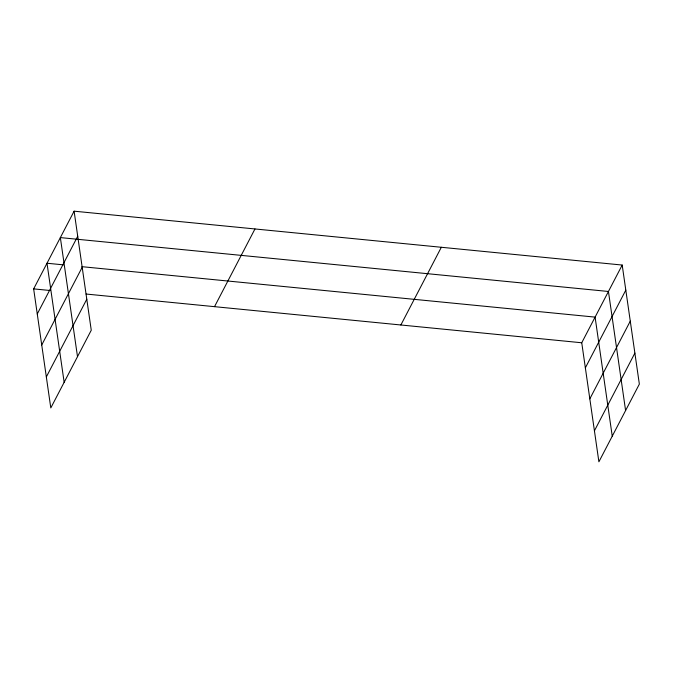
<?xml version="1.0" encoding="UTF-8"?>
<svg xmlns="http://www.w3.org/2000/svg" width="673" height="673" viewBox="0 0 673 673"><rect width="100%" height="100%" fill="white"/><g stroke="black" fill="none" stroke-linecap="round" stroke-linejoin="round"><path stroke-width="1.01" d="M74.106 211.179L91.259 330.233L50.803 407.947L33.65 288.885L74.106 211.179L622.197 265.053L639.35 384.115L598.894 461.821L581.741 342.767L622.197 265.053M37.267 313.963L77.723 236.257M41.734 344.98L82.19 267.265M46.336 376.93L86.792 299.224M214.519 306.661L254.974 228.955M400.872 324.983L441.328 247.277M585.35 367.845L625.806 290.139M589.817 398.862L630.273 321.147M594.427 430.813L634.883 353.106M63.447 264.859L47.001 263.244L64.154 382.298M81.938 266.676L595.092 317.118L612.245 436.18M33.65 288.885L50.096 290.5M86.06 294.034L581.741 342.767M625.596 410.538L608.442 291.476L60.351 237.594L77.504 356.656"/></g></svg>
